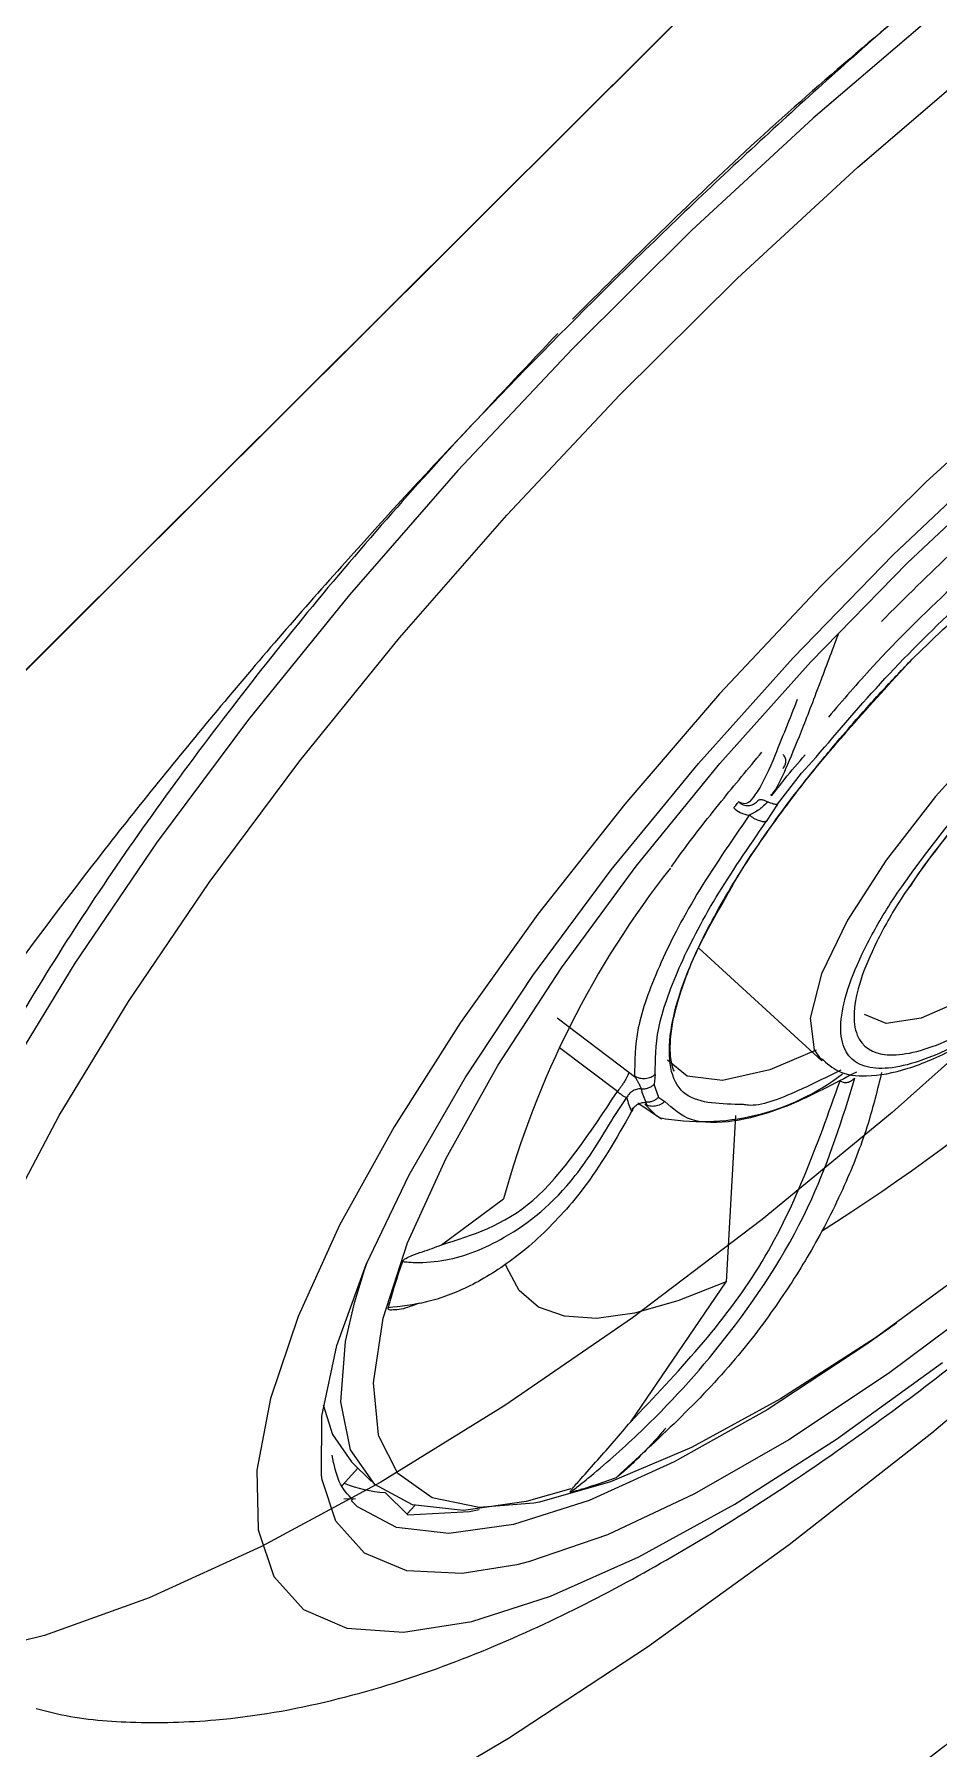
# Model space of a CAD drawing. Header units: inches. Extents: x 0 to 84, y -22 to 124.
# Drawn here: x 11.003 to 11.641, y 68.99 to 70.199 of the extents above; entities that cross this region are included whole.
import ezdxf

# ---------------------------------------------------------------- set-up
doc = ezdxf.new("R2010")
doc.units = ezdxf.units.IN
doc.header["$MEASUREMENT"] = 0
doc.layers.add('1', color=4, linetype='Continuous')
doc.layers.add('BDIM_CYAN', color=4, linetype='Continuous')

# ---------------------------------------------------------------- blocks, each defined once
blk = doc.blocks.new('2020 HS PILLOW')
at = {"layer": '1', "color": 2}
for points, knots in [([(5.8034, -0.0127), (5.5758, -0.0117), (5.1207, -0.0097), (4.4379, -0.0073), (3.7551, -0.0052), (3.0724, -0.0034), (2.3896, -0.0021), (1.7069, -0.001), (1.0241, -0.0003), (0.3414, 0), (-0.3414, 0), (-1.0241, -0.0003), (-1.7069, -0.001), (-2.3896, -0.0021), (-3.0724, -0.0034), (-3.7551, -0.0052), (-4.4379, -0.0073), (-5.1207, -0.0097), (-5.5758, -0.0117), (-5.8034, -0.0127)], [0, 0, 0, 0, 0.058824, 0.117648, 0.176472, 0.235295, 0.294119, 0.352942, 0.411765, 0.470588, 0.529412, 0.588235, 0.647058, 0.705881, 0.764705, 0.823528, 0.882352, 0.941176, 1, 1, 1, 1]), ([(5.8027, -0.0093), (4.0523, -0.005), (0.1838, 0.0045), (-3.6846, -0.0044), (-5.8027, -0.0093)], [0, 0, 0, 0, 0.452479, 1, 1, 1, 1]), ([(-5.1105, -0.9929), (-5.0125, -0.992), (-4.8162, -0.9901), (-4.5213, -0.9874), (-4.2256, -0.9849), (-3.929, -0.9826), (-3.6317, -0.9804), (-3.3335, -0.9784), (-3.0345, -0.9766), (-2.7347, -0.9749), (-2.4341, -0.9734), (-2.1327, -0.9721), (-1.8304, -0.9709), (-1.5274, -0.9699), (-1.2235, -0.9691), (-0.9188, -0.9685), (-0.6132, -0.968), (-0.3069, -0.9677), (0.0908, -0.9676), (0.5785, -0.9679), (1.1551, -0.9689), (1.7288, -0.9705), (2.2996, -0.9727), (2.8674, -0.9755), (3.4323, -0.979), (3.9943, -0.983), (4.5534, -0.9876), (4.9251, -0.9912), (5.1105, -0.9929)], [0, 0, 0, 0, 0.028776, 0.057631, 0.086566, 0.11558, 0.144673, 0.173846, 0.203098, 0.232429, 0.26184, 0.291331, 0.320902, 0.350552, 0.380282, 0.410091, 0.439981, 0.46995, 0.5, 0.556693, 0.613101, 0.669223, 0.725062, 0.780616, 0.835887, 0.890874, 0.945579, 1, 1, 1, 1]), ([(5.1101, -1.4421), (5.0128, -1.4412), (4.8181, -1.4394), (4.5261, -1.4369), (4.2341, -1.4345), (3.9421, -1.4324), (3.6501, -1.4303), (3.3581, -1.4285), (3.0661, -1.4267), (2.7741, -1.4252), (2.4821, -1.4238), (2.1901, -1.4225), (1.8981, -1.4214), (1.606, -1.4205), (1.314, -1.4197), (1.022, -1.4191), (0.73, -1.4186), (0.438, -1.4183), (0.146, -1.4182), (-0.146, -1.4182), (-0.438, -1.4183), (-0.73, -1.4186), (-1.022, -1.4191), (-1.314, -1.4197), (-1.606, -1.4205), (-1.8981, -1.4214), (-2.1901, -1.4225), (-2.4821, -1.4238), (-2.7741, -1.4252), (-3.0661, -1.4267), (-3.3581, -1.4285), (-3.6501, -1.4303), (-3.9421, -1.4324), (-4.2341, -1.4345), (-4.5261, -1.4369), (-4.8181, -1.4394), (-5.0128, -1.4412), (-5.1101, -1.4421)], [0, 0, 0, 0, 0.028576, 0.05715, 0.085725, 0.114298, 0.142871, 0.171443, 0.200015, 0.228587, 0.257158, 0.285728, 0.314298, 0.342868, 0.371438, 0.400008, 0.428577, 0.457146, 0.485715, 0.514285, 0.542854, 0.571423, 0.599992, 0.628562, 0.657132, 0.685702, 0.714272, 0.742842, 0.771413, 0.799985, 0.828557, 0.857129, 0.885702, 0.914275, 0.94285, 0.971424, 1, 1, 1, 1])]:
    blk.add_open_spline(points, degree=3, knots=knots, dxfattribs=at)
blk = doc.blocks.new('2026 RELAY')
at = {"color": 8, "linetype": 'Continuous', "lineweight": 25, "flags": 128}
for points in [[(12.5307, 70.2276), (12.5524, 70.2078), (12.5775, 70.1696), (12.5924, 70.1219), (12.5969, 70.0653), (12.5911, 70.0004), (12.575, 69.9279), (12.5487, 69.8486), (12.5125, 69.7633), (12.4668, 69.6729), (12.4122, 69.5783), (12.3491, 69.4806), (12.2782, 69.3808), (12.2004, 69.28), (12.1163, 69.1792), (12.027, 69.0795), (11.9333, 68.9819), (11.8363, 68.8875), (11.737, 68.7974), (11.6364, 68.7123), (11.5356, 68.6333), (11.4356, 68.5612), (11.3376, 68.4967), (11.2425, 68.4406)], [(12.2636, 69.7302), (12.2176, 69.6458), (12.1629, 69.5578), (12.1003, 69.4675), (12.0306, 69.3758), (11.9547, 69.284), (11.8734, 69.1933), (11.7879, 69.1047), (11.6992, 69.0194), (11.6084, 68.9385), (11.5167, 68.8629), (11.4252, 68.7937), (11.335, 68.7317), (11.2474, 68.6776), (11.1633, 68.6322), (11.0839, 68.596), (11.0102, 68.5695), (10.9431, 68.553)]]:
    blk.add_lwpolyline(points, dxfattribs=at)
at = {"layer": '1', "color": 3, "linetype": 'Continuous', "lineweight": 25}
for points, knots in [([(9.3027, 69.6565), (10.1557, 70.511), (11.0091, 71.3652), (12.2901, 72.6455), (12.7172, 73.0721), (13.5717, 73.9252), (13.999, 74.3516), (14.4265, 74.7779)], [0, 0, 0, 0, 0.5, 0.5, 0.75, 0.75, 1, 1, 1, 1]), ([(10.731, 68.1904), (10.7535, 68.17), (10.7821, 68.1557), (10.8258, 68.1458), (10.8349, 68.1442), (10.8538, 68.1419), (10.8635, 68.1411), (10.8937, 68.1401), (10.9151, 68.141), (10.9604, 68.1461), (10.9842, 68.1502), (11.0219, 68.1589), (11.0348, 68.1622), (11.0612, 68.1697), (11.0747, 68.1738), (11.1432, 68.1965), (11.2013, 68.2207), (11.2932, 68.2661), (11.3246, 68.2827), (11.373, 68.3101), (11.3894, 68.3196), (11.4221, 68.3391), (11.4385, 68.3492), (11.5209, 68.4013), (11.5879, 68.4479), (11.673, 68.5123), (11.6901, 68.5255), (11.7244, 68.5525), (11.7416, 68.5663), (11.7928, 68.6082), (11.8266, 68.637), (11.9271, 68.7256), (11.993, 68.7878), (12.0899, 68.886), (12.1215, 68.9191), (12.1828, 68.9857), (12.2127, 69.0192), (12.2708, 69.0868), (12.2991, 69.1208), (12.3539, 69.1894), (12.3806, 69.2241), (12.4565, 69.3267), (12.5022, 69.3939), (12.5531, 69.4762), (12.563, 69.4926), (12.5822, 69.5252), (12.5915, 69.5415), (12.6182, 69.5897), (12.6345, 69.6211), (12.6788, 69.7125), (12.7024, 69.7701), (12.7244, 69.8378), (12.7284, 69.8512), (12.7356, 69.8773), (12.7388, 69.89), (12.7471, 69.9272), (12.7511, 69.9507), (12.7557, 69.9952), (12.7565, 70.0162), (12.7552, 70.0457), (12.7543, 70.0553), (12.7518, 70.0737), (12.7502, 70.0826), (12.7398, 70.1251), (12.7253, 70.1528), (12.6942, 70.1851), (12.6823, 70.1943), (12.6622, 70.2058), (12.655, 70.2092), (12.64, 70.2152), (12.6322, 70.2178), (12.5914, 70.2285), (12.5534, 70.2305), (12.4994, 70.2247), (12.4883, 70.2231), (12.4653, 70.2191), (12.4534, 70.2167), (12.4171, 70.2082), (12.392, 70.2009), (12.3136, 70.1743), (12.2576, 70.1504), (12.1826, 70.1125), (12.1674, 70.1045), (12.1366, 70.0879), (12.1211, 70.0792), (12.0743, 70.0523), (12.0108, 70.0137), (11.9455, 69.9699), (11.8958, 69.9351), (11.8791, 69.9232), (11.8455, 69.8987), (11.8285, 69.886), (11.7439, 69.8219), (11.6764, 69.767), (11.5757, 69.6793), (11.5422, 69.6492), (11.492, 69.6027), (11.4753, 69.587), (11.4423, 69.5553), (11.4259, 69.5394), (11.3448, 69.4595), (11.2824, 69.394), (11.2075, 69.3102), (11.1926, 69.2934), (11.1633, 69.2595), (11.1488, 69.2424), (11.1063, 69.1916), (11.079, 69.1579), (11.0005, 69.0574), (10.9524, 68.991), (10.8871, 68.8924), (10.8667, 68.86), (10.8287, 68.7965), (10.8111, 68.7654), (10.7869, 68.7196), (10.7791, 68.7045), (10.7645, 68.6748), (10.7576, 68.6602), (10.7381, 68.6171), (10.7153, 68.5616), (10.6988, 68.5099), (10.6888, 68.4725), (10.6859, 68.4603), (10.6808, 68.4364), (10.6787, 68.4247), (10.6703, 68.3679), (10.6703, 68.3279), (10.6802, 68.2757), (10.6852, 68.2596), (10.6952, 68.2375), (10.6989, 68.2305), (10.7072, 68.2173), (10.7117, 68.2111), (10.7167, 68.2053)], [0, 0, 0, 0, 0.03125, 0.03125, 0.039063, 0.039063, 0.046875, 0.046875, 0.0625, 0.0625, 0.078125, 0.078125, 0.085938, 0.085938, 0.09375, 0.09375, 0.125, 0.125, 0.140625, 0.140625, 0.148438, 0.148438, 0.15625, 0.15625, 0.1875, 0.1875, 0.195313, 0.195313, 0.203125, 0.203125, 0.21875, 0.21875, 0.25, 0.25, 0.265625, 0.265625, 0.28125, 0.28125, 0.296875, 0.296875, 0.3125, 0.3125, 0.34375, 0.34375, 0.351563, 0.351563, 0.359375, 0.359375, 0.375, 0.375, 0.40625, 0.40625, 0.414063, 0.414063, 0.421875, 0.421875, 0.4375, 0.4375, 0.453125, 0.453125, 0.460938, 0.460938, 0.46875, 0.46875, 0.5, 0.5, 0.515625, 0.515625, 0.523438, 0.523438, 0.53125, 0.53125, 0.5625, 0.5625, 0.570313, 0.570313, 0.578125, 0.578125, 0.59375, 0.59375, 0.625, 0.625, 0.632813, 0.632813, 0.640625, 0.640625, 0.65625, 0.671875, 0.671875, 0.679688, 0.679688, 0.6875, 0.6875, 0.71875, 0.71875, 0.734375, 0.734375, 0.742188, 0.742188, 0.75, 0.75, 0.78125, 0.78125, 0.789063, 0.789063, 0.796875, 0.796875, 0.8125, 0.8125, 0.84375, 0.84375, 0.859375, 0.859375, 0.875, 0.875, 0.882813, 0.882813, 0.890625, 0.890625, 0.90625, 0.921875, 0.921875, 0.929688, 0.929688, 0.9375, 0.9375, 0.96875, 0.96875, 0.984375, 0.984375, 0.992188, 0.992188, 1, 1, 1, 1]), ([(11.2874, 67.3964), (11.0946, 67.5858), (10.9065, 67.7713), (10.5414, 68.1326), (10.3643, 68.3085), (10.0223, 68.6492), (9.8573, 68.8139), (9.62, 69.0515), (9.5425, 69.1291), (9.4289, 69.243), (9.3915, 69.2806), (9.3176, 69.3547), (9.2812, 69.3913), (9.2451, 69.4276)], [0, 0, 0, 0, 0.25, 0.25, 0.5, 0.5, 0.75, 0.75, 0.875, 0.875, 0.9375, 0.9375, 1, 1, 1, 1]), ([(12.588, 66.2606), (12.6585, 66.321), (12.7284, 66.3831), (12.8665, 66.5119), (12.9346, 66.5784), (13.0356, 66.6814), (13.0691, 66.7164), (13.1349, 66.7865), (13.1673, 66.8218), (13.2629, 66.9284), (13.3246, 67.0002), (13.444, 67.1454), (13.5017, 67.2188), (13.5852, 67.3301), (13.6126, 67.3674), (13.6656, 67.4415), (13.6913, 67.4784), (13.7662, 67.5886), (13.8131, 67.6613), (13.901, 67.8056), (13.942, 67.8771), (13.9894, 67.9656), (13.9987, 67.9833), (14.0167, 68.0183), (14.0255, 68.0357), (14.0512, 68.0875), (14.0674, 68.1215), (14.1133, 68.222), (14.1401, 68.2871), (14.1866, 68.4133), (14.2061, 68.4744), (14.2298, 68.563), (14.2367, 68.5918), (14.2484, 68.6478), (14.2532, 68.675), (14.2649, 68.7543), (14.2687, 68.804), (14.2684, 68.8974), (14.2643, 68.941), (14.248, 69.0218), (14.2359, 69.0582), (14.2041, 69.1234), (14.1844, 69.1521), (14.1492, 69.1894), (14.1366, 69.2009), (14.1093, 69.2219), (14.0946, 69.2314), (14.0479, 69.2569), (14.0134, 69.2696), (13.9379, 69.2866), (13.897, 69.291), (13.8306, 69.2912), (13.8077, 69.2903), (13.772, 69.2872), (13.7599, 69.2859), (13.7353, 69.2828), (13.7228, 69.281), (13.6593, 69.2706), (13.6061, 69.2581), (13.4951, 69.225), (13.4372, 69.2045), (13.3469, 69.1676), (13.3161, 69.1542), (13.2691, 69.1327), (13.2533, 69.1253), (13.2213, 69.1099), (13.2052, 69.1019), (13.1242, 69.0611), (13.0582, 69.0249), (12.9239, 68.9456), (12.8556, 68.9026), (12.7513, 68.8329), (12.7162, 68.8088), (12.6455, 68.7589), (12.6097, 68.733), (12.5028, 68.6535), (12.4317, 68.5981), (12.29, 68.4825), (12.2193, 68.4223), (12.1136, 68.3283), (12.0784, 68.2964), (12.0257, 68.2476), (12.0081, 68.2312), (11.9732, 68.1982), (11.9559, 68.1816), (11.8696, 68.0985), (11.8022, 68.0308), (11.6706, 67.8932), (11.6063, 67.8233), (11.5124, 67.7168), (11.4815, 67.681), (11.4206, 67.6088), (11.3908, 67.5727), (11.3616, 67.5364)], [0, 0, 0, 0, 0.03125, 0.03125, 0.0625, 0.0625, 0.078125, 0.078125, 0.09375, 0.09375, 0.125, 0.125, 0.15625, 0.15625, 0.171875, 0.171875, 0.1875, 0.1875, 0.21875, 0.21875, 0.25, 0.25, 0.257812, 0.257812, 0.265625, 0.265625, 0.28125, 0.28125, 0.3125, 0.3125, 0.34375, 0.34375, 0.359375, 0.359375, 0.375, 0.375, 0.40625, 0.40625, 0.4375, 0.4375, 0.46875, 0.46875, 0.5, 0.5, 0.515625, 0.515625, 0.53125, 0.53125, 0.5625, 0.5625, 0.59375, 0.59375, 0.609375, 0.609375, 0.617188, 0.617188, 0.625, 0.625, 0.65625, 0.65625, 0.6875, 0.6875, 0.703125, 0.703125, 0.710938, 0.710938, 0.71875, 0.71875, 0.75, 0.75, 0.78125, 0.78125, 0.796875, 0.796875, 0.8125, 0.8125, 0.84375, 0.84375, 0.875, 0.875, 0.890625, 0.890625, 0.898438, 0.898438, 0.90625, 0.90625, 0.9375, 0.9375, 0.96875, 0.96875, 0.984375, 0.984375, 1, 1, 1, 1]), ([(9.3203, 69.1048), (9.3203, 69.1048), (9.343, 69.0821), (9.3884, 69.0366), (9.4815, 68.9436), (9.6005, 68.8246), (9.7473, 68.6778), (9.9482, 68.4768), (10.2095, 68.2156), (10.6455, 67.7796), (10.9923, 67.4328), (11.2306, 67.1944)], [-0.0000002, -0.0000002, -0.0000002, -0.0000002, 0, 0.015625, 0.03125, 0.0625, 0.09375, 0.125, 0.1875, 0.25, 0.374152, 0.374152, 0.374152, 0.374152])]:
    blk.add_open_spline(points, degree=3, knots=knots, dxfattribs=at)
at = {"layer": 'BDIM_CYAN'}
for p, q in [((11.5546, 69.1893), (11.5444, 69.1779)), ((11.5275, 69.1561), (11.5444, 69.1779)), ((11.5275, 69.1561), (11.5195, 69.1439)), ((11.4718, 69.0544), (11.5587, 68.9751)), ((11.3719, 69.0053), (11.4225, 68.967)), ((11.4144, 68.9534), (11.3736, 68.9842)), ((11.4225, 68.967), (11.4266, 68.964)), ((11.4412, 68.9654), (11.4403, 68.9584)), ((11.4436, 68.9492), (11.4403, 68.9584)), ((11.4118, 68.9349), (11.4211, 68.949)), ((11.4289, 68.9454), (11.4455, 68.9341)), ((11.4436, 68.9492), (11.448, 68.9464)), ((11.4977, 68.9363), (11.4912, 68.8191)), ((11.2904, 68.8452), (11.3341, 68.8777)), ((11.4238, 68.7202), (11.4912, 68.8191)), ((11.2267, 68.6921), (11.2408, 68.6782)), ((11.2313, 68.6876), (11.2202, 68.6753)), ((11.2295, 68.6658), (11.2213, 68.6657)), ((11.2506, 68.6704), (11.2666, 68.6546)), ((11.2287, 68.6626), (11.2266, 68.6648)), ((11.2661, 68.6552), (11.2715, 68.6612))]:
    blk.add_line(p, q, dxfattribs=at)
at = {"layer": 'BDIM_CYAN', "flags": 128}
for points in [[(12.2418, 70.0206), (12.2201, 70.0219), (12.1685, 70.017), (12.109, 70.0018), (12.0425, 69.9764), (11.9698, 69.9412), (11.8921, 69.8968), (11.8104, 69.8436), (11.7258, 69.7826), (11.6395, 69.7144), (11.5527, 69.6402), (11.4668, 69.5609), (11.3828, 69.4776)], [(11.4161, 69.4451), (11.4991, 69.5273), (11.584, 69.6056), (11.6696, 69.6789), (11.7547, 69.7461), (11.8383, 69.8064), (11.919, 69.8589), (11.9957, 69.9028), (12.0674, 69.9375), (12.1331, 69.9625), (12.1918, 69.9776), (12.2427, 69.9824), (12.2852, 69.9769), (12.3185, 69.9613), (12.3423, 69.9356), (12.3531, 69.9116)], [(11.5579, 69.3101), (11.4866, 69.2339), (11.4197, 69.1562), (11.3584, 69.0785), (11.3037, 69.0021), (11.2568, 68.9285), (11.2183, 68.8589), (11.1891, 68.7946), (11.1696, 68.7367), (11.1601, 68.6862), (11.1609, 68.6441), (11.1719, 68.6111), (11.1929, 68.5878), (11.2236, 68.5746), (11.2634, 68.5718), (11.3116, 68.5793), (11.3673, 68.5971), (11.4295, 68.6249), (11.4972, 68.6621), (11.5691, 68.7081), (11.6439, 68.762)], [(12.1289, 69.7218), (12.0698, 69.6989), (12.0047, 69.6664), (11.9347, 69.6247), (11.8612, 69.5746), (11.7854, 69.517), (11.7087, 69.453), (11.6324, 69.3836), (11.5579, 69.3101)], [(11.2061, 68.6793), (11.2056, 68.6826), (11.2058, 68.7241), (11.2164, 68.774), (11.2371, 68.8312), (11.2675, 68.8946), (11.307, 68.9631), (11.3548, 69.0353), (11.4101, 69.1097), (11.4717, 69.1849), (11.5385, 69.2595), (11.6091, 69.3321), (11.6822, 69.4011), (11.7563, 69.4652), (11.8301, 69.5233), (11.902, 69.5741), (11.9707, 69.6168), (12.0348, 69.6504), (12.0931, 69.6742), (12.1444, 69.6879), (12.1626, 69.6905)], [(11.2461, 68.71), (11.2458, 68.711), (11.2423, 68.7478), (11.2492, 68.7933), (11.2664, 68.8466), (11.2935, 68.9064), (11.33, 68.9716), (11.375, 69.0407), (11.4276, 69.1123), (11.4867, 69.1848), (11.551, 69.2567), (11.6192, 69.3265), (11.6898, 69.3926), (11.7613, 69.4537), (11.8321, 69.5085), (11.9008, 69.5557), (11.9659, 69.5945), (12.026, 69.6239), (12.0799, 69.6433), (12.1263, 69.6524), (12.1643, 69.6509), (12.1717, 69.649)], [(11.3828, 69.4776), (11.3019, 69.3916), (11.2253, 69.3039), (11.1541, 69.216), (11.0892, 69.1289), (11.0316, 69.0439), (10.982, 68.9622), (10.9413, 68.885), (10.9098, 68.8133), (10.8882, 68.7481), (10.8766, 68.6904), (10.8753, 68.641), (10.8761, 68.6339)], [(10.9877, 68.5218), (10.9715, 68.5279), (10.9429, 68.5486), (10.9241, 68.5792), (10.9152, 68.6192), (10.9165, 68.668), (10.9279, 68.7249), (10.9493, 68.7892), (10.9803, 68.86), (11.0206, 68.9363), (11.0695, 69.0169), (11.1263, 69.1008), (11.1904, 69.1868), (11.2607, 69.2736), (11.3363, 69.3601), (11.4161, 69.4451)], [(11.9099, 69.3324), (11.9012, 69.3382), (11.8783, 69.3399), (11.847, 69.3309), (11.8092, 69.3115), (11.7669, 69.2831), (11.7228, 69.2471), (11.6792, 69.2058), (11.6389, 69.1615), (11.604, 69.1167), (11.5767, 69.0742), (11.5585, 69.0363), (11.5505, 69.0052), (11.5532, 68.9828), (11.5587, 68.9751)], [(11.8779, 69.3018), (11.8787, 69.301), (11.8846, 69.2842), (11.8802, 69.2587), (11.8659, 69.226), (11.8425, 69.1885), (11.8116, 69.1486), (11.7755, 69.1092), (11.7365, 69.0728), (11.6973, 69.042), (11.6606, 69.0189), (11.6288, 69.005), (11.6042, 69.0013), (11.5888, 69.0077)], [(11.8787, 69.0207), (11.8091, 68.9525), (11.7379, 68.8888), (11.6666, 68.8307), (11.5966, 68.7795), (11.5295, 68.7364), (11.4668, 68.7022), (11.4096, 68.6778), (11.3594, 68.6635), (11.3555, 68.6627)], [(11.8987, 69.0079), (11.8267, 68.937), (11.7529, 68.8702), (11.6788, 68.8089), (11.6058, 68.7544), (11.5353, 68.7075), (11.4688, 68.6693), (11.4074, 68.6405), (11.3525, 68.6217), (11.3435, 68.6194)], [(11.5547, 68.9825), (11.522, 68.9686), (11.4886, 68.9611), (11.4637, 68.9642), (11.4498, 68.9754)], [(11.4337, 68.9444), (11.442, 68.9362), (11.4441, 68.9349)], [(11.2288, 68.8041), (11.236, 68.8276), (11.238, 68.8334)], [(11.4912, 68.8191), (11.4572, 68.8055), (11.4266, 68.7968), (11.3997, 68.7932), (11.377, 68.7947), (11.3587, 68.8012), (11.3451, 68.8128), (11.3363, 68.8292), (11.3357, 68.8311)], [(11.3816, 68.673), (11.3501, 68.6639), (11.3058, 68.6576), (11.2699, 68.6617), (11.2432, 68.6761), (11.2262, 68.7004), (11.2192, 68.7343), (11.2225, 68.777), (11.2288, 68.8041)], [(11.6115, 68.7899), (11.5898, 68.7745), (11.5202, 68.7288), (11.4546, 68.692), (11.3946, 68.6648), (11.3412, 68.6478), (11.2955, 68.6413), (11.2586, 68.6456), (11.2311, 68.6603), (11.2287, 68.6626)], [(11.2069, 68.7321), (11.2134, 68.7113), (11.2267, 68.6921)], [(11.3555, 68.6627), (11.317, 68.6597), (11.2836, 68.6665), (11.2596, 68.6837), (11.2461, 68.71)], [(11.3435, 68.6194), (11.305, 68.6132), (11.2659, 68.6151), (11.2359, 68.6275), (11.2157, 68.6502), (11.2061, 68.6793)], [(11.2666, 68.6546), (11.31, 68.657), (11.3169, 68.6583)]]:
    blk.add_lwpolyline(points, dxfattribs=at)
at = {"layer": 'BDIM_CYAN'}
for centre, radius, start, end in [((10.7848, 70.0765), 1.446, 302.3424, 318.5017), ((11.9724, 68.7023), 0.6619, 141.8601, 164.6322), ((11.4741, 69.0946), 0.1625, 259.3394, 307.5684), ((11.4647, 68.9588), 0.0447, 192.7557, 206.0005), ((11.4734, 68.9648), 0.0433, 192.7556, 206.0005), ((11.6418, 68.6972), 0.4027, 160.2417, 165.1069), ((11.2776, 69.0476), 0.3911, 285.4093, 290.3713), ((11.2575, 68.7688), 0.0987, 248.6802, 265.9501)]:
    blk.add_arc(centre, radius, start, end, dxfattribs=at)
for points, knots in [([(12.1504, 70.0179), (12.1491, 70.0179), (12.1345, 70.0178), (12.0978, 70.0066), (12.0262, 69.9828), (11.922, 69.9319), (11.807, 69.8593), (11.7115, 69.7902), (11.6174, 69.7164), (11.5056, 69.6205), (11.4217, 69.5372), (11.3828, 69.4985)], [0, 0, 0, 0, 0.00828, 0.093335, 0.178408, 0.351923, 0.525438, 0.610493, 0.695566, 0.858693, 1, 1, 1, 1]), ([(11.3723, 69.4883), (11.3313, 69.4449), (11.247, 69.3554), (11.1519, 69.2384), (11.0817, 69.1434), (11.0164, 69.0475), (10.9491, 68.9327), (10.9034, 68.8298), (10.8839, 68.7601), (10.8749, 68.7255), (10.8757, 68.7125), (10.8757, 68.7123)], [0, 0, 0, 0, 0.1530484, 0.3152642, 0.3998438, 0.484441, 0.6569864, 0.8295318, 0.9141114, 0.9987086, 1, 1, 1, 1]), ([(11.6214, 69.2575), (11.6518, 69.2867), (11.6985, 69.3317), (11.7622, 69.3793), (11.8093, 69.4091), (11.8514, 69.4293), (11.8941, 69.4429), (11.9113, 69.4362), (11.9216, 69.4321)], [0, 0, 0, 0, 0.250823, 0.385846, 0.523734, 0.661622, 0.796645, 1, 1, 1, 1]), ([(11.6007, 69.285), (11.6176, 69.3018), (11.6413, 69.3255), (11.6768, 69.3581), (11.7067, 69.3845), (11.7405, 69.4125), (11.7636, 69.4309), (11.7744, 69.4387), (11.7748, 69.439)], [0, 0, 0, 0, 0.287663, 0.405002, 0.596665, 0.790796, 0.992366, 1, 1, 1, 1]), ([(11.7641, 69.401), (11.7453, 69.3874), (11.7078, 69.3603), (11.6499, 69.3093), (11.6006, 69.2609), (11.5736, 69.2295), (11.5633, 69.2176)], [0, 0, 0, 0, 0.276592, 0.553185, 0.829777, 1, 1, 1, 1]), ([(11.5546, 69.1893), (11.5705, 69.2079), (11.6026, 69.2456), (11.6573, 69.2997), (11.7136, 69.3492), (11.75, 69.3754), (11.7679, 69.3884)], [0, 0, 0, 0, 0.247011, 0.5, 0.752989, 1, 1, 1, 1]), ([(11.5226, 69.1623), (11.5234, 69.1631), (11.5265, 69.1663), (11.5332, 69.1805), (11.5439, 69.2062), (11.5564, 69.2388), (11.566, 69.2644), (11.5704, 69.2762)], [0, 0, 0, 0, 0.076838, 0.310129, 0.552936, 0.79335, 1, 1, 1, 1]), ([(11.492, 69.092), (11.4939, 69.0955), (11.5025, 69.1114), (11.5224, 69.14), (11.547, 69.1729), (11.5676, 69.198), (11.5834, 69.2164), (11.5952, 69.2295), (11.6085, 69.2439), (11.6182, 69.254), (11.6251, 69.2611)], [0, 0, 0, 0, 0.069098, 0.311818, 0.501703, 0.643305, 0.746207, 0.819986, 0.87252, 1, 1, 1, 1]), ([(11.5034, 68.9442), (11.4879, 68.9444), (11.4556, 68.9448), (11.4479, 68.9816), (11.4584, 69.0258), (11.4768, 69.0676), (11.5044, 69.1145), (11.5494, 69.1787), (11.5931, 69.2264), (11.6214, 69.2575)], [0, 0, 0, 0, 0.180052, 0.376394, 0.482089, 0.590026, 0.697964, 0.803658, 1, 1, 1, 1]), ([(11.5414, 69.23), (11.5359, 69.2161), (11.525, 69.1884), (11.5159, 69.1683), (11.5116, 69.163), (11.5106, 69.1616)], [0, 0, 0, 0, 0.431213, 0.856712, 1, 1, 1, 1]), ([(11.4527, 69.112), (11.4545, 69.1147), (11.4648, 69.1291), (11.4861, 69.1565), (11.5068, 69.1813), (11.5164, 69.1928)], [0, 0, 0, 0, 0.107513, 0.585341, 1, 1, 1, 1]), ([(11.5231, 69.162), (11.5262, 69.1659), (11.5336, 69.1754), (11.5421, 69.1853), (11.547, 69.191)], [0, 0, 0, 0, 0.4210092, 1, 1, 1, 1]), ([(11.5312, 69.1813), (11.5318, 69.182), (11.5328, 69.1834), (11.5334, 69.1857), (11.5333, 69.1876), (11.5329, 69.189), (11.5322, 69.1903), (11.5316, 69.191), (11.5313, 69.1913)], [0, 0, 0, 0, 0.27767, 0.532627, 0.651875, 0.767289, 0.882123, 1, 1, 1, 1]), ([(11.5106, 69.1616), (11.51, 69.1607), (11.5077, 69.1574), (11.5042, 69.1558), (11.5013, 69.1572), (11.4999, 69.1579)], [0, 0, 0, 0, 0.157428, 0.582159, 1, 1, 1, 1]), ([(11.4965, 69.1536), (11.497, 69.1541), (11.498, 69.1553), (11.4991, 69.1566), (11.4998, 69.1576), (11.4998, 69.1578), (11.4999, 69.1579)], [0, 0, 0, 0, 0.245337, 0.5, 0.754663, 1, 1, 1, 1]), ([(11.4965, 69.1536), (11.498, 69.1523), (11.5013, 69.1496), (11.5053, 69.1488), (11.5075, 69.1484)], [0, 0, 0, 0, 0.459104, 1, 1, 1, 1]), ([(11.4999, 69.1579), (11.5004, 69.1575), (11.5014, 69.1565), (11.5039, 69.1554), (11.507, 69.155), (11.5106, 69.1558), (11.5124, 69.1574), (11.5133, 69.1582)], [0, 0, 0, 0, 0.111418, 0.230072, 0.482003, 0.743082, 1, 1, 1, 1]), ([(11.5205, 69.1578), (11.5186, 69.1559), (11.5148, 69.1519), (11.5099, 69.1496), (11.5075, 69.1484)], [0, 0, 0, 0, 0.490746, 1, 1, 1, 1]), ([(11.833, 69.1375), (11.8133, 69.1156), (11.7829, 69.082), (11.7376, 69.0422), (11.7025, 69.0152), (11.6691, 68.9936), (11.6307, 68.9741), (11.5932, 68.9655), (11.5739, 68.9784), (11.571, 69.001), (11.5759, 69.0247), (11.588, 69.0535), (11.6112, 69.0949), (11.6378, 69.1288), (11.6552, 69.1508)], [0, 0, 0, 0, 0.119728, 0.18418, 0.25, 0.31582, 0.380272, 0.5, 0.619728, 0.68418, 0.75, 0.81582, 0.880272, 1, 1, 1, 1]), ([(11.66, 69.1505), (11.6436, 69.1297), (11.6184, 69.0976), (11.5965, 69.0584), (11.585, 69.0312), (11.5804, 69.0088), (11.5832, 68.9874), (11.6015, 68.9753), (11.6368, 68.9834), (11.6732, 69.0018), (11.7048, 69.0222), (11.7379, 69.0478), (11.7808, 69.0854), (11.8095, 69.1172), (11.8281, 69.1378)], [0, 0, 0, 0, 0.119728, 0.18418, 0.25, 0.31582, 0.380272, 0.5, 0.619728, 0.68418, 0.75, 0.81582, 0.880272, 1, 1, 1, 1]), ([(11.5075, 69.1484), (11.4945, 69.1294), (11.4684, 69.0916), (11.4424, 69.0406), (11.4265, 68.9961), (11.4266, 68.9747), (11.4266, 68.964)], [0, 0, 0, 0, 0.25, 0.5, 0.75, 1, 1, 1, 1]), ([(11.4412, 68.9654), (11.4412, 68.9756), (11.4411, 68.9963), (11.4564, 69.0395), (11.4818, 69.0891), (11.507, 69.1257), (11.5195, 69.1439)], [0, 0, 0, 0, 0.247011, 0.5, 0.752989, 1, 1, 1, 1]), ([(11.6206, 69.0973), (11.621, 69.0979), (11.6296, 69.112), (11.6428, 69.1284), (11.6556, 69.1442)], [0, 0, 0, 0, 0.040386, 1, 1, 1, 1]), ([(11.4543, 68.9681), (11.4543, 68.968), (11.4548, 68.9671), (11.4524, 68.9728), (11.4515, 68.9818), (11.4522, 68.9988), (11.4585, 69.0238), (11.4713, 69.0561), (11.4854, 69.0806), (11.492, 69.092)], [0, 0, 0, 0, 0.005439, 0.092239, 0.217896, 0.348966, 0.572953, 0.801362, 1, 1, 1, 1]), ([(11.5585, 68.9767), (11.5623, 68.9733), (11.5711, 68.9654), (11.5923, 68.9633), (11.6187, 68.9682), (11.6511, 68.9821), (11.6836, 69.0012), (11.7123, 69.0215), (11.7375, 69.0415), (11.7646, 69.0648), (11.7835, 69.0834), (11.7947, 69.0944)], [0, 0, 0, 0, 0.082457, 0.191603, 0.335525, 0.478045, 0.606179, 0.711144, 0.791744, 0.876779, 1, 1, 1, 1]), ([(11.0043, 68.5179), (11.0092, 68.5166), (11.0297, 68.511), (11.0729, 68.5072), (11.1386, 68.5088), (11.2135, 68.522), (11.29, 68.5458), (11.3613, 68.5759), (11.4279, 68.61), (11.4925, 68.648), (11.5564, 68.6899), (11.6194, 68.7353), (11.6821, 68.7841), (11.7392, 68.8317), (11.7908, 68.8774), (11.8444, 68.927), (11.8816, 68.9641), (11.9043, 68.9867)], [0, 0, 0, 0, 0.018145, 0.075117, 0.138878, 0.226208, 0.313926, 0.395337, 0.471154, 0.543193, 0.615054, 0.685076, 0.751649, 0.821285, 0.872501, 0.922323, 1, 1, 1, 1]), ([(11.5722, 68.9685), (11.5621, 68.9635), (11.538, 68.9514), (11.5134, 68.9421), (11.5045, 68.944), (11.5034, 68.9442)], [0, 0, 0, 0, 0.386036, 0.918011, 1, 1, 1, 1]), ([(11.3815, 68.6706), (11.3822, 68.6711), (11.384, 68.6726), (11.3894, 68.6769), (11.4064, 68.6908), (11.444, 68.7245), (11.4998, 68.7867), (11.5532, 68.8705), (11.5731, 68.934), (11.5821, 68.9628)], [0, 0, 0, 0, 0.007325, 0.019566, 0.058651, 0.192116, 0.441769, 0.746986, 1, 1, 1, 1]), ([(11.6009, 68.9667), (11.5979, 68.9547), (11.5916, 68.9287), (11.5756, 68.8875), (11.5544, 68.8451), (11.5279, 68.8033), (11.4845, 68.7457), (11.4429, 68.7077), (11.4137, 68.681)], [0, 0, 0, 0, 0.109788, 0.238143, 0.3868, 0.520045, 0.662641, 1, 1, 1, 1]), ([(11.4225, 68.967), (11.4225, 68.9667), (11.4223, 68.9662), (11.4218, 68.9648), (11.4209, 68.963), (11.4197, 68.9609), (11.4183, 68.9587), (11.4169, 68.9566), (11.4155, 68.9548), (11.4148, 68.9539), (11.4144, 68.9534)], [0, 0, 0, 0, 0.112211, 0.235183, 0.366441, 0.502102, 0.637431, 0.767756, 0.88937, 1, 1, 1, 1]), ([(11.4238, 68.7202), (11.4568, 68.755), (11.5233, 68.8253), (11.5554, 68.9154), (11.5716, 68.9609)], [0, 0, 0, 0, 0.495173, 1, 1, 1, 1]), ([(11.4266, 68.964), (11.427, 68.9633), (11.4276, 68.9624), (11.4286, 68.9607), (11.4296, 68.959), (11.4307, 68.9568), (11.431, 68.9557), (11.4312, 68.9552)], [0, 0, 0, 0, 0.224307, 0.303573, 0.473827, 0.745729, 1, 1, 1, 1]), ([(11.4312, 68.9552), (11.4321, 68.9552), (11.4338, 68.9552), (11.4362, 68.9558), (11.4385, 68.9569), (11.4397, 68.9579), (11.4403, 68.9584)], [0, 0, 0, 0, 0.257259, 0.51339, 0.762603, 1, 1, 1, 1]), ([(11.5831, 68.9671), (11.5671, 68.9587), (11.5349, 68.9416), (11.4955, 68.9308), (11.4646, 68.9309), (11.4535, 68.9413), (11.448, 68.9464)], [0, 0, 0, 0, 0.2470116, 0.5, 0.7529884, 1, 1, 1, 1]), ([(11.5821, 68.9628), (11.5813, 68.9621), (11.5799, 68.9607), (11.5774, 68.9596), (11.5754, 68.9594), (11.574, 68.9596), (11.5727, 68.9601), (11.572, 68.9606), (11.5716, 68.9609)], [0, 0, 0, 0, 0.277554, 0.532524, 0.651828, 0.767234, 0.882133, 1, 1, 1, 1]), ([(11.2904, 68.8452), (11.3123, 68.852), (11.3565, 68.8656), (11.395, 68.924), (11.4144, 68.9534)], [0, 0, 0, 0, 0.495173, 1, 1, 1, 1]), ([(11.4211, 68.949), (11.4208, 68.949), (11.4203, 68.9491), (11.4189, 68.9499), (11.4176, 68.9508), (11.4165, 68.9516), (11.4154, 68.9525), (11.4147, 68.9531), (11.4144, 68.9534)], [0, 0, 0, 0, 0.277558, 0.532524, 0.651825, 0.767232, 0.882131, 1, 1, 1, 1]), ([(11.4312, 68.9552), (11.4301, 68.9552), (11.4278, 68.9551), (11.4247, 68.9536), (11.4224, 68.9515), (11.4215, 68.9498), (11.4211, 68.949)], [0, 0, 0, 0, 0.2666892, 0.5311152, 0.7787539, 1, 1, 1, 1]), ([(11.4345, 68.9458), (11.4347, 68.9452), (11.435, 68.9442), (11.4341, 68.9444), (11.4337, 68.9444)], [0, 0, 0, 0, 0.571404, 1, 1, 1, 1]), ([(11.4245, 68.9392), (11.4135, 68.9201), (11.3981, 68.8931), (11.3746, 68.8657), (11.3585, 68.8494), (11.3371, 68.8315), (11.3106, 68.8151), (11.2805, 68.8037), (11.2616, 68.8017), (11.2526, 68.8007)], [0, 0, 0, 0, 0.229238, 0.322198, 0.414546, 0.50635, 0.67863, 0.847274, 1, 1, 1, 1]), ([(11.2627, 68.8334), (11.2631, 68.8333), (11.2641, 68.8332), (11.2672, 68.8329), (11.2768, 68.8324), (11.2994, 68.8342), (11.3375, 68.8489), (11.38, 68.8828), (11.403, 68.9205), (11.4118, 68.9349)], [0, 0, 0, 0, 0.007833, 0.020923, 0.062719, 0.205443, 0.472415, 0.798805, 1, 1, 1, 1]), ([(11.4247, 68.9418), (11.4249, 68.9411), (11.4255, 68.9398), (11.4248, 68.9394), (11.4245, 68.9392)], [0, 0, 0, 0, 0.504331, 1, 1, 1, 1]), ([(11.2627, 68.8334), (11.2628, 68.8334), (11.2628, 68.8336), (11.263, 68.8338), (11.2632, 68.8341), (11.2635, 68.8345), (11.2642, 68.835), (11.2664, 68.8364), (11.2735, 68.8392), (11.2816, 68.8417), (11.2882, 68.8443), (11.2904, 68.8452)], [0, 0, 0, 0, 0.005501, 0.011055, 0.016084, 0.02158, 0.030977, 0.060324, 0.195274, 0.730604, 1, 1, 1, 1]), ([(11.2745, 68.804), (11.2714, 68.8028), (11.2659, 68.8005), (11.2595, 68.7991), (11.2554, 68.7992), (11.2525, 68.799), (11.2526, 68.8005), (11.2526, 68.8007)], [0, 0, 0, 0, 0.368224, 0.644059, 0.811067, 0.97885, 1, 1, 1, 1]), ([(11.3815, 68.6706), (11.3814, 68.6706), (11.3813, 68.6706), (11.3812, 68.6706), (11.3812, 68.6708), (11.3813, 68.6711), (11.3818, 68.6719), (11.3842, 68.675), (11.3946, 68.6867), (11.4085, 68.7022), (11.42, 68.7157), (11.4238, 68.7202)], [0, 0, 0, 0, 0.0055006, 0.0110552, 0.016084, 0.0215799, 0.030977, 0.0603237, 0.1952739, 0.7306037, 1, 1, 1, 1]), ([(11.4485, 68.7157), (11.4459, 68.7127), (11.4396, 68.7054), (11.4306, 68.6961), (11.4229, 68.6886), (11.4182, 68.6844), (11.4157, 68.6823), (11.4143, 68.6813), (11.4138, 68.6811), (11.4137, 68.681)], [0, 0, 0, 0, 0.231856, 0.567828, 0.770937, 0.888112, 0.953171, 0.988222, 1, 1, 1, 1]), ([(11.2278, 68.665), (11.2242, 68.6688), (11.2173, 68.6762), (11.2145, 68.6899), (11.2131, 68.6966)], [0, 0, 0, 0, 0.516168, 1, 1, 1, 1])]:
    blk.add_open_spline(points, degree=3, knots=knots, dxfattribs=at)
for points in [[(11.5133, 69.1582), (11.5135, 69.1585), (11.514, 69.1593), (11.5157, 69.1595), (11.5179, 69.1591), (11.5196, 69.1582), (11.5205, 69.1578)], [(11.5275, 69.1561), (11.527, 69.156), (11.5262, 69.1559), (11.5245, 69.1562), (11.5226, 69.1568), (11.5212, 69.1575), (11.5205, 69.1578)], [(11.5195, 69.1439), (11.5187, 69.1438), (11.5172, 69.1436), (11.5141, 69.1444), (11.5107, 69.146), (11.5086, 69.1476), (11.5075, 69.1484)], [(11.4412, 68.9654), (11.4402, 68.9646), (11.4381, 68.9631), (11.4341, 68.9622), (11.4301, 68.9624), (11.4278, 68.9635), (11.4266, 68.964)], [(11.4245, 68.9392), (11.425, 68.9402), (11.4259, 68.9421), (11.4284, 68.9442), (11.4313, 68.9456), (11.4334, 68.9457), (11.4345, 68.9458)], [(11.448, 68.9464), (11.447, 68.9456), (11.445, 68.9439), (11.4411, 68.9428), (11.4372, 68.9428), (11.4348, 68.9439), (11.4337, 68.9444)], [(11.4436, 68.9492), (11.4429, 68.9487), (11.4417, 68.9476), (11.4394, 68.9465), (11.437, 68.9458), (11.4353, 68.9458), (11.4345, 68.9458)]]:
    blk.add_open_spline(points, degree=3, dxfattribs=at)
at = {"layer": '1', "color": 3, "rotation": 224.9999999999999}
blk.add_blockref('2020 HS PILLOW', (12.9179, 71.168), dxfattribs=at)

msp = doc.modelspace()

# ---------------------------------------------------------------- block references
msp.add_blockref('2026 RELAY', (0, 0.5))

doc.saveas('drawing.dxf')
